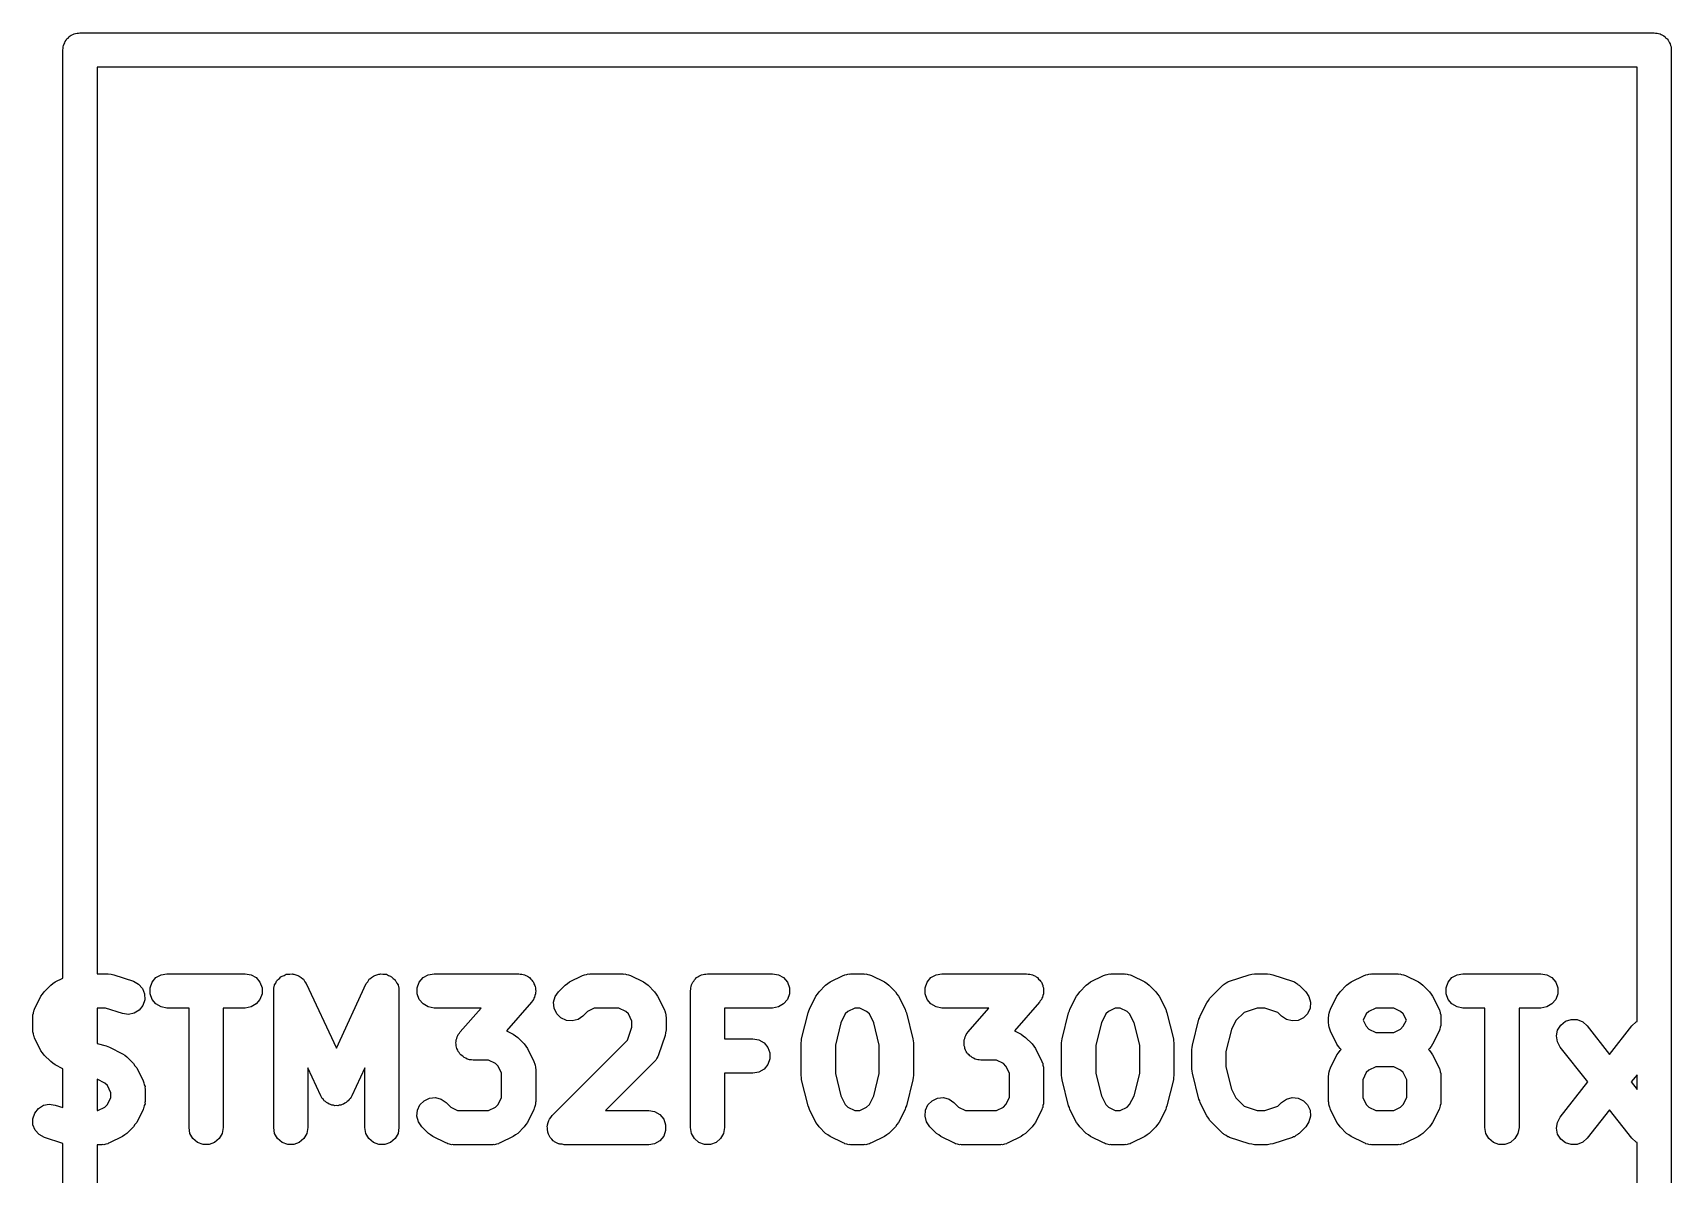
# Model space of a CAD drawing. Extents: x 103.2 to 159.1, y -150.7 to -109.
# Drawn here: x 110.14 to 117.33, y -145.68 to -140.68 of the extents above; entities that cross this region are included whole.
import ezdxf

# ---------------------------------------------------------------- set-up
doc = ezdxf.new("R2010")
doc.units = 0
doc.header["$MEASUREMENT"] = 0
doc.layers.add('BLACK', color=7, linetype='CONTINUOUS')

msp = doc.modelspace()

# ---------------------------------------------------------------- linework, layer by layer
at = {"layer": 'Black'}
for p, q in [((110.298, -140.698), (110.302, -140.693)), ((110.302, -140.693), (110.307, -140.689)), ((110.307, -140.689), (110.312, -140.685)), ((110.312, -140.685), (110.319, -140.683)), ((110.319, -140.683), (110.324, -140.68)), ((110.324, -140.68), (110.331, -140.678)), ((110.331, -140.678), (110.337, -140.676)), ((110.337, -140.676), (110.344, -140.676)), ((110.344, -140.676), (110.35, -140.675)), ((110.35, -140.675), (117.25, -140.675)), ((117.25, -140.675), (117.256, -140.676)), ((117.256, -140.676), (117.263, -140.676)), ((117.263, -140.676), (117.269, -140.678)), ((117.269, -140.678), (117.276, -140.68)), ((117.276, -140.68), (117.281, -140.683)), ((117.281, -140.683), (117.287, -140.685)), ((117.287, -140.685), (117.293, -140.689)), ((117.293, -140.689), (117.298, -140.693)), ((117.298, -140.693), (117.302, -140.698)), ((110.275, -140.75), (110.276, -140.744)), ((110.275, -144.816), (110.275, -140.75)), ((110.276, -140.737), (110.278, -140.731)), ((110.276, -140.744), (110.276, -140.737)), ((110.278, -140.731), (110.28, -140.724)), ((110.28, -140.724), (110.283, -140.719)), ((110.283, -140.719), (110.285, -140.713)), ((110.285, -140.713), (110.289, -140.707)), ((110.289, -140.707), (110.293, -140.702)), ((110.293, -140.702), (110.298, -140.698)), ((117.302, -140.698), (117.307, -140.702)), ((117.307, -140.702), (117.311, -140.707)), ((117.311, -140.707), (117.315, -140.713)), ((117.315, -140.713), (117.317, -140.719)), ((117.317, -140.719), (117.32, -140.724)), ((117.32, -140.724), (117.322, -140.731)), ((117.322, -140.731), (117.324, -140.737)), ((117.324, -140.737), (117.324, -140.744)), ((117.324, -140.744), (117.325, -140.75)), ((117.325, -140.75), (117.325, -147.65)), ((117.175, -140.825), (110.425, -140.825)), ((110.425, -140.825), (110.425, -144.797)), ((117.175, -145.006), (117.175, -140.825)), ((110.193, -144.876), (110.222, -144.847)), ((110.222, -144.847), (110.231, -144.84)), ((110.231, -144.84), (110.241, -144.833)), ((110.241, -144.833), (110.275, -144.816)), ((110.425, -144.797), (110.474, -144.797)), ((110.474, -144.797), (110.486, -144.799)), ((110.486, -144.799), (110.498, -144.801)), ((110.498, -144.801), (110.584, -144.829)), ((110.584, -144.829), (110.607, -144.842)), ((110.607, -144.842), (110.624, -144.861)), ((110.658, -144.859), (110.666, -144.834)), ((110.658, -144.885), (110.658, -144.859)), ((110.666, -144.834), (110.683, -144.814)), ((110.683, -144.814), (110.706, -144.801)), ((110.706, -144.801), (110.731, -144.797)), ((110.731, -144.797), (111.074, -144.797)), ((111.074, -144.797), (111.1, -144.801)), ((111.1, -144.801), (111.122, -144.814)), ((111.122, -144.814), (111.139, -144.834)), ((111.139, -144.834), (111.148, -144.859)), ((111.148, -144.859), (111.148, -144.885)), ((111.2, -144.862), (111.201, -144.852)), ((111.201, -144.852), (111.203, -144.849)), ((111.203, -144.846), (111.208, -144.838)), ((111.203, -144.849), (111.203, -144.846)), ((111.208, -144.838), (111.212, -144.829)), ((111.212, -144.829), (111.215, -144.826)), ((111.215, -144.826), (111.216, -144.824)), ((111.216, -144.824), (111.224, -144.817)), ((111.224, -144.817), (111.231, -144.81)), ((111.231, -144.81), (111.234, -144.809)), ((111.234, -144.809), (111.236, -144.807)), ((111.236, -144.807), (111.245, -144.804)), ((111.245, -144.804), (111.254, -144.799)), ((111.254, -144.799), (111.258, -144.799)), ((111.258, -144.799), (111.261, -144.798)), ((111.261, -144.798), (111.27, -144.798)), ((111.27, -144.798), (111.28, -144.797)), ((111.28, -144.797), (111.283, -144.798)), ((111.283, -144.798), (111.287, -144.798)), ((111.287, -144.798), (111.296, -144.801)), ((111.296, -144.801), (111.305, -144.804)), ((111.305, -144.804), (111.308, -144.806)), ((111.308, -144.806), (111.311, -144.807)), ((111.311, -144.807), (111.319, -144.813)), ((111.319, -144.813), (111.327, -144.819)), ((111.327, -144.819), (111.329, -144.821)), ((111.329, -144.821), (111.331, -144.824)), ((111.331, -144.824), (111.336, -144.832)), ((111.336, -144.832), (111.342, -144.84)), ((111.342, -144.84), (111.474, -145.123)), ((111.474, -145.123), (111.605, -144.84)), ((111.605, -144.84), (111.611, -144.832)), ((111.611, -144.832), (111.616, -144.824)), ((111.616, -144.824), (111.618, -144.821)), ((111.618, -144.821), (111.62, -144.819)), ((111.62, -144.819), (111.628, -144.813)), ((111.628, -144.813), (111.636, -144.807)), ((111.636, -144.807), (111.639, -144.806)), ((111.639, -144.806), (111.642, -144.804)), ((111.642, -144.804), (111.651, -144.801)), ((111.651, -144.801), (111.66, -144.798)), ((111.66, -144.798), (111.664, -144.798)), ((111.664, -144.798), (111.667, -144.797)), ((111.667, -144.797), (111.677, -144.798)), ((111.677, -144.798), (111.686, -144.798)), ((111.686, -144.798), (111.689, -144.799)), ((111.689, -144.799), (111.693, -144.799)), ((111.693, -144.799), (111.702, -144.804)), ((111.702, -144.804), (111.711, -144.807)), ((111.711, -144.807), (111.713, -144.809)), ((111.713, -144.809), (111.716, -144.81)), ((111.716, -144.81), (111.723, -144.817)), ((111.723, -144.817), (111.731, -144.824)), ((111.731, -144.824), (111.732, -144.826)), ((111.732, -144.826), (111.735, -144.829)), ((111.735, -144.829), (111.739, -144.838)), ((111.739, -144.838), (111.744, -144.846)), ((111.744, -144.846), (111.744, -144.849)), ((111.744, -144.849), (111.746, -144.852)), ((111.746, -144.852), (111.747, -144.862)), ((111.828, -144.859), (111.837, -144.834)), ((111.828, -144.885), (111.828, -144.859)), ((111.837, -144.834), (111.854, -144.814)), ((111.854, -144.814), (111.876, -144.801)), ((111.876, -144.801), (111.902, -144.797)), ((111.902, -144.797), (112.273, -144.797)), ((112.273, -144.797), (112.28, -144.798)), ((112.28, -144.798), (112.287, -144.798)), ((112.287, -144.798), (112.293, -144.8)), ((112.293, -144.8), (112.298, -144.801)), ((112.298, -144.801), (112.305, -144.805)), ((112.305, -144.805), (112.312, -144.808)), ((112.312, -144.808), (112.316, -144.811)), ((112.316, -144.811), (112.321, -144.814)), ((112.321, -144.814), (112.326, -144.82)), ((112.326, -144.82), (112.331, -144.825)), ((112.331, -144.825), (112.334, -144.83)), ((112.334, -144.83), (112.338, -144.834)), ((112.338, -144.834), (112.34, -144.841)), ((112.34, -144.841), (112.344, -144.848)), ((112.344, -144.848), (112.345, -144.853)), ((112.345, -144.853), (112.347, -144.859)), ((112.347, -144.859), (112.347, -144.866)), ((112.448, -144.876), (112.477, -144.847)), ((112.477, -144.847), (112.487, -144.84)), ((112.487, -144.84), (112.496, -144.833)), ((112.496, -144.833), (112.553, -144.805)), ((112.553, -144.805), (112.557, -144.803)), ((112.557, -144.803), (112.561, -144.801)), ((112.561, -144.801), (112.57, -144.8)), ((112.57, -144.8), (112.578, -144.797)), ((112.578, -144.797), (112.583, -144.798)), ((112.583, -144.798), (112.587, -144.797)), ((112.587, -144.797), (112.729, -144.797)), ((112.729, -144.797), (112.734, -144.798)), ((112.734, -144.798), (112.738, -144.797)), ((112.738, -144.797), (112.746, -144.8)), ((112.746, -144.8), (112.755, -144.801)), ((112.755, -144.801), (112.759, -144.803)), ((112.759, -144.803), (112.763, -144.805)), ((112.763, -144.805), (112.82, -144.833)), ((112.82, -144.833), (112.83, -144.84)), ((112.83, -144.84), (112.84, -144.847)), ((112.84, -144.847), (112.868, -144.876)), ((113.027, -144.859), (113.029, -144.853)), ((113.027, -144.865), (113.027, -144.859)), ((113.029, -144.853), (113.03, -144.846)), ((113.03, -144.846), (113.033, -144.84)), ((113.033, -144.84), (113.036, -144.834)), ((113.036, -144.834), (113.04, -144.829)), ((113.04, -144.829), (113.043, -144.824)), ((113.043, -144.824), (113.048, -144.819)), ((113.048, -144.819), (113.052, -144.814)), ((113.052, -144.814), (113.058, -144.811)), ((113.058, -144.811), (113.063, -144.807)), ((113.063, -144.807), (113.069, -144.805)), ((113.069, -144.805), (113.075, -144.801)), ((113.075, -144.801), (113.081, -144.8)), ((113.081, -144.8), (113.088, -144.798)), ((113.088, -144.798), (113.094, -144.798)), ((113.094, -144.798), (113.101, -144.797)), ((113.101, -144.797), (113.386, -144.797)), ((113.386, -144.797), (113.412, -144.801)), ((113.412, -144.801), (113.434, -144.814)), ((113.434, -144.814), (113.451, -144.834)), ((113.451, -144.834), (113.46, -144.859)), ((113.46, -144.859), (113.46, -144.885)), ((113.59, -144.876), (113.618, -144.847)), ((113.618, -144.847), (113.628, -144.84)), ((113.628, -144.84), (113.638, -144.833)), ((113.638, -144.833), (113.695, -144.805)), ((113.695, -144.805), (113.699, -144.803)), ((113.699, -144.803), (113.703, -144.801)), ((113.703, -144.801), (113.712, -144.8)), ((113.712, -144.8), (113.72, -144.797)), ((113.72, -144.797), (113.724, -144.798)), ((113.724, -144.798), (113.729, -144.797)), ((113.729, -144.797), (113.786, -144.797)), ((113.786, -144.797), (113.79, -144.798)), ((113.79, -144.798), (113.794, -144.797)), ((113.794, -144.797), (113.803, -144.8)), ((113.803, -144.8), (113.811, -144.801)), ((113.811, -144.801), (113.815, -144.803)), ((113.815, -144.803), (113.819, -144.805)), ((113.819, -144.805), (113.876, -144.833)), ((113.876, -144.833), (113.886, -144.84)), ((113.886, -144.84), (113.896, -144.847)), ((113.896, -144.847), (113.924, -144.876)), ((114.054, -144.859), (114.063, -144.834)), ((114.054, -144.885), (114.054, -144.859)), ((114.063, -144.834), (114.08, -144.814)), ((114.08, -144.814), (114.103, -144.801)), ((114.103, -144.801), (114.128, -144.797)), ((114.128, -144.797), (114.499, -144.797)), ((114.499, -144.797), (114.506, -144.798)), ((114.506, -144.798), (114.514, -144.798)), ((114.514, -144.798), (114.519, -144.8)), ((114.519, -144.8), (114.525, -144.801)), ((114.525, -144.801), (114.531, -144.805)), ((114.531, -144.805), (114.538, -144.808)), ((114.538, -144.808), (114.542, -144.811)), ((114.542, -144.811), (114.547, -144.814)), ((114.547, -144.814), (114.552, -144.82)), ((114.552, -144.82), (114.558, -144.825)), ((114.558, -144.825), (114.56, -144.83)), ((114.56, -144.83), (114.564, -144.834)), ((114.564, -144.834), (114.567, -144.841)), ((114.567, -144.841), (114.57, -144.848)), ((114.57, -144.848), (114.571, -144.853)), ((114.571, -144.853), (114.573, -144.859)), ((114.573, -144.859), (114.573, -144.866)), ((114.732, -144.876), (114.76, -144.847)), ((114.76, -144.847), (114.77, -144.84)), ((114.77, -144.84), (114.78, -144.833)), ((114.78, -144.833), (114.837, -144.805)), ((114.837, -144.805), (114.841, -144.803)), ((114.841, -144.803), (114.845, -144.801)), ((114.845, -144.801), (114.853, -144.8)), ((114.853, -144.8), (114.862, -144.797)), ((114.862, -144.797), (114.866, -144.798)), ((114.866, -144.798), (114.87, -144.797)), ((114.87, -144.797), (114.927, -144.797)), ((114.927, -144.797), (114.932, -144.798)), ((114.932, -144.798), (114.936, -144.797)), ((114.936, -144.797), (114.944, -144.8)), ((114.944, -144.8), (114.953, -144.801)), ((114.953, -144.801), (114.957, -144.803)), ((114.957, -144.803), (114.961, -144.805)), ((114.961, -144.805), (115.018, -144.833)), ((115.018, -144.833), (115.028, -144.84)), ((115.028, -144.84), (115.037, -144.847)), ((115.037, -144.847), (115.066, -144.876)), ((115.303, -144.904), (115.36, -144.847)), ((115.36, -144.847), (115.363, -144.845)), ((115.363, -144.845), (115.366, -144.842)), ((115.366, -144.842), (115.374, -144.837)), ((115.374, -144.837), (115.381, -144.832)), ((115.381, -144.832), (115.385, -144.831)), ((115.385, -144.831), (115.389, -144.829)), ((115.389, -144.829), (115.475, -144.801)), ((115.475, -144.801), (115.487, -144.799)), ((115.487, -144.799), (115.498, -144.797)), ((115.498, -144.797), (115.555, -144.797)), ((115.555, -144.797), (115.567, -144.799)), ((115.567, -144.799), (115.579, -144.801)), ((115.579, -144.801), (115.665, -144.829)), ((115.665, -144.829), (115.669, -144.831)), ((115.669, -144.831), (115.673, -144.832)), ((115.673, -144.832), (115.68, -144.837)), ((115.68, -144.837), (115.688, -144.842)), ((115.688, -144.842), (115.69, -144.845)), ((115.69, -144.845), (115.694, -144.847)), ((115.694, -144.847), (115.723, -144.876)), ((115.874, -144.876), (115.902, -144.847)), ((115.902, -144.847), (115.912, -144.84)), ((115.912, -144.84), (115.922, -144.833)), ((115.922, -144.833), (115.979, -144.805)), ((115.979, -144.805), (115.983, -144.803)), ((115.983, -144.803), (115.986, -144.801)), ((115.986, -144.801), (115.995, -144.8)), ((115.995, -144.8), (116.004, -144.797)), ((116.004, -144.797), (116.008, -144.798)), ((116.008, -144.798), (116.012, -144.797)), ((116.012, -144.797), (116.126, -144.797)), ((116.126, -144.797), (116.131, -144.798)), ((116.131, -144.798), (116.135, -144.797)), ((116.135, -144.797), (116.143, -144.8)), ((116.143, -144.8), (116.152, -144.801)), ((116.152, -144.801), (116.156, -144.803)), ((116.156, -144.803), (116.16, -144.805)), ((116.16, -144.805), (116.217, -144.833)), ((116.217, -144.833), (116.227, -144.84)), ((116.227, -144.84), (116.236, -144.847)), ((116.236, -144.847), (116.265, -144.876)), ((116.338, -144.859), (116.347, -144.834)), ((116.338, -144.885), (116.338, -144.859)), ((116.347, -144.834), (116.364, -144.814)), ((116.364, -144.814), (116.386, -144.801)), ((116.386, -144.801), (116.412, -144.797)), ((116.412, -144.797), (116.754, -144.797)), ((116.754, -144.797), (116.78, -144.801)), ((116.78, -144.801), (116.802, -144.814)), ((116.802, -144.814), (116.819, -144.834)), ((116.819, -144.834), (116.828, -144.859)), ((116.828, -144.859), (116.828, -144.885)), ((110.151, -144.952), (110.179, -144.895)), ((110.179, -144.895), (110.186, -144.886)), ((110.186, -144.886), (110.193, -144.876)), ((110.624, -144.861), (110.633, -144.885)), ((110.634, -144.911), (110.626, -144.936)), ((110.633, -144.885), (110.634, -144.911)), ((110.666, -144.909), (110.658, -144.885)), ((110.683, -144.929), (110.666, -144.909)), ((110.706, -144.942), (110.683, -144.929)), ((111.122, -144.929), (111.1, -144.942)), ((111.139, -144.909), (111.122, -144.929)), ((111.148, -144.885), (111.139, -144.909)), ((111.199, -144.872), (111.2, -144.862)), ((111.199, -145.471), (111.199, -144.872)), ((111.747, -144.862), (111.748, -144.872)), ((111.748, -144.872), (111.748, -145.471)), ((111.837, -144.909), (111.828, -144.885)), ((111.854, -144.929), (111.837, -144.909)), ((111.876, -144.942), (111.854, -144.929)), ((112.329, -144.921), (112.219, -145.047)), ((112.333, -144.915), (112.329, -144.921)), ((112.338, -144.909), (112.333, -144.915)), ((112.34, -144.904), (112.338, -144.909)), ((112.343, -144.899), (112.34, -144.904)), ((112.344, -144.892), (112.343, -144.899)), ((112.347, -144.885), (112.344, -144.892)), ((112.347, -144.866), (112.348, -144.873)), ((112.348, -144.873), (112.347, -144.879)), ((112.347, -144.879), (112.347, -144.885)), ((112.426, -144.922), (112.433, -144.897)), ((112.429, -144.948), (112.426, -144.922)), ((112.433, -144.897), (112.448, -144.876)), ((112.868, -144.876), (112.875, -144.886)), ((112.875, -144.886), (112.882, -144.895)), ((112.882, -144.895), (112.911, -144.952)), ((113.026, -144.872), (113.027, -144.865)), ((113.026, -145.471), (113.026, -144.872)), ((113.434, -144.929), (113.412, -144.942)), ((113.451, -144.909), (113.434, -144.929)), ((113.46, -144.885), (113.451, -144.909)), ((113.547, -144.952), (113.576, -144.895)), ((113.576, -144.895), (113.583, -144.886)), ((113.583, -144.886), (113.59, -144.876)), ((113.924, -144.876), (113.931, -144.886)), ((113.931, -144.886), (113.938, -144.895)), ((113.938, -144.895), (113.967, -144.952)), ((114.063, -144.909), (114.054, -144.885)), ((114.08, -144.929), (114.063, -144.909)), ((114.103, -144.942), (114.08, -144.929)), ((114.556, -144.921), (114.446, -145.047)), ((114.559, -144.915), (114.556, -144.921)), ((114.564, -144.909), (114.559, -144.915)), ((114.566, -144.904), (114.564, -144.909)), ((114.569, -144.899), (114.566, -144.904)), ((114.571, -144.892), (114.569, -144.899)), ((114.573, -144.885), (114.571, -144.892)), ((114.573, -144.866), (114.574, -144.873)), ((114.574, -144.873), (114.573, -144.879)), ((114.573, -144.879), (114.573, -144.885)), ((114.689, -144.952), (114.718, -144.895)), ((114.718, -144.895), (114.725, -144.886)), ((114.725, -144.886), (114.732, -144.876)), ((115.066, -144.876), (115.073, -144.886)), ((115.073, -144.886), (115.08, -144.895)), ((115.08, -144.895), (115.109, -144.952)), ((115.26, -144.981), (115.289, -144.924)), ((115.289, -144.924), (115.296, -144.914)), ((115.296, -144.914), (115.303, -144.904)), ((115.723, -144.876), (115.737, -144.897)), ((115.737, -144.897), (115.744, -144.922)), ((115.744, -144.922), (115.742, -144.948)), ((115.831, -144.952), (115.859, -144.895)), ((115.859, -144.895), (115.867, -144.886)), ((115.867, -144.886), (115.874, -144.876)), ((116.265, -144.876), (116.272, -144.886)), ((116.272, -144.886), (116.279, -144.895)), ((116.279, -144.895), (116.308, -144.952)), ((116.347, -144.909), (116.338, -144.885)), ((116.364, -144.929), (116.347, -144.909)), ((116.386, -144.942), (116.364, -144.929)), ((116.802, -144.929), (116.78, -144.942)), ((116.819, -144.909), (116.802, -144.929)), ((116.828, -144.885), (116.819, -144.909)), ((110.143, -144.977), (110.146, -144.969)), ((110.143, -144.982), (110.143, -144.977)), ((110.143, -144.986), (110.143, -144.982)), ((110.143, -145.043), (110.143, -144.986)), ((110.146, -144.969), (110.147, -144.96)), ((110.147, -144.96), (110.149, -144.957)), ((110.149, -144.957), (110.151, -144.952)), ((110.462, -144.947), (110.425, -144.947)), ((110.425, -144.947), (110.425, -145.103)), ((110.536, -144.971), (110.462, -144.947)), ((110.562, -144.975), (110.536, -144.971)), ((110.588, -144.97), (110.562, -144.975)), ((110.61, -144.956), (110.588, -144.97)), ((110.626, -144.936), (110.61, -144.956)), ((110.731, -144.947), (110.706, -144.942)), ((110.828, -144.947), (110.731, -144.947)), ((110.828, -145.471), (110.828, -144.947)), ((111.074, -144.947), (110.978, -144.947)), ((110.978, -144.947), (110.978, -145.471)), ((111.1, -144.942), (111.074, -144.947)), ((111.902, -144.947), (111.876, -144.942)), ((112.108, -144.947), (111.902, -144.947)), ((112.017, -145.051), (112.108, -144.947)), ((112.44, -144.972), (112.429, -144.948)), ((112.458, -144.99), (112.44, -144.972)), ((112.482, -145.001), (112.458, -144.99)), ((112.508, -145.003), (112.482, -145.001)), ((112.533, -144.997), (112.508, -145.003)), ((112.554, -144.982), (112.533, -144.997)), ((112.574, -144.962), (112.554, -144.982)), ((112.604, -144.947), (112.574, -144.962)), ((112.712, -144.947), (112.604, -144.947)), ((112.742, -144.962), (112.712, -144.947)), ((112.754, -144.973), (112.742, -144.962)), ((112.769, -145.004), (112.754, -144.973)), ((112.769, -145.031), (112.769, -145.004)), ((112.911, -144.952), (112.912, -144.957)), ((112.912, -144.957), (112.914, -144.96)), ((112.914, -144.96), (112.916, -144.969)), ((112.916, -144.969), (112.918, -144.977)), ((112.918, -144.977), (112.918, -144.982)), ((112.918, -144.982), (112.919, -144.986)), ((112.919, -144.986), (112.919, -145.043)), ((113.386, -144.947), (113.175, -144.947)), ((113.175, -144.947), (113.175, -145.082)), ((113.412, -144.942), (113.386, -144.947)), ((113.513, -145.082), (113.542, -144.968)), ((113.542, -144.968), (113.545, -144.96)), ((113.545, -144.96), (113.547, -144.952)), ((113.704, -144.973), (113.685, -145.012)), ((113.716, -144.962), (113.704, -144.973)), ((113.746, -144.947), (113.716, -144.962)), ((113.768, -144.947), (113.746, -144.947)), ((113.798, -144.962), (113.768, -144.947)), ((113.81, -144.973), (113.798, -144.962)), ((113.829, -145.012), (113.81, -144.973)), ((113.967, -144.952), (113.969, -144.96)), ((113.969, -144.96), (113.973, -144.968)), ((113.973, -144.968), (114.001, -145.082)), ((114.128, -144.947), (114.103, -144.942)), ((114.334, -144.947), (114.128, -144.947)), ((114.243, -145.051), (114.334, -144.947)), ((114.655, -145.082), (114.683, -144.968)), ((114.683, -144.968), (114.687, -144.96)), ((114.687, -144.96), (114.689, -144.952)), ((114.846, -144.973), (114.827, -145.012)), ((114.858, -144.962), (114.846, -144.973)), ((114.888, -144.947), (114.858, -144.962)), ((114.91, -144.947), (114.888, -144.947)), ((114.94, -144.962), (114.91, -144.947)), ((114.951, -144.973), (114.94, -144.962)), ((114.971, -145.012), (114.951, -144.973)), ((115.109, -144.952), (115.111, -144.96)), ((115.111, -144.96), (115.114, -144.968)), ((115.114, -144.968), (115.143, -145.082)), ((115.226, -145.11), (115.254, -144.996)), ((115.254, -144.996), (115.258, -144.989)), ((115.258, -144.989), (115.26, -144.981)), ((115.417, -145.002), (115.398, -145.041)), ((115.453, -144.966), (115.417, -145.002)), ((115.51, -144.947), (115.453, -144.966)), ((115.543, -144.947), (115.51, -144.947)), ((115.601, -144.966), (115.543, -144.947)), ((115.617, -144.982), (115.601, -144.966)), ((115.638, -144.997), (115.617, -144.982)), ((115.663, -145.003), (115.638, -144.997)), ((115.689, -145.001), (115.663, -145.003)), ((115.713, -144.99), (115.689, -145.001)), ((115.731, -144.972), (115.713, -144.99)), ((115.742, -144.948), (115.731, -144.972)), ((115.823, -144.986), (115.824, -144.982)), ((115.823, -145.014), (115.823, -144.986)), ((115.824, -144.977), (115.826, -144.969)), ((115.824, -144.982), (115.824, -144.977)), ((115.826, -144.969), (115.828, -144.96)), ((115.828, -144.96), (115.83, -144.957)), ((115.83, -144.957), (115.831, -144.952)), ((115.988, -144.973), (115.975, -145)), ((115.975, -145), (115.988, -145.027)), ((115.999, -144.962), (115.988, -144.973)), ((116.03, -144.947), (115.999, -144.962)), ((116.109, -144.947), (116.03, -144.947)), ((116.139, -144.962), (116.109, -144.947)), ((116.15, -144.973), (116.139, -144.962)), ((116.164, -145), (116.15, -144.973)), ((116.15, -145.027), (116.164, -145)), ((116.308, -144.952), (116.309, -144.957)), ((116.309, -144.957), (116.311, -144.96)), ((116.311, -144.96), (116.312, -144.969)), ((116.312, -144.969), (116.315, -144.977)), ((116.315, -144.977), (116.315, -144.982)), ((116.315, -144.982), (116.315, -144.986)), ((116.315, -144.986), (116.315, -145.014)), ((116.412, -144.947), (116.386, -144.942)), ((116.508, -144.947), (116.412, -144.947)), ((116.508, -145.471), (116.508, -144.947)), ((116.754, -144.947), (116.658, -144.947)), ((116.658, -144.947), (116.658, -145.471)), ((116.78, -144.942), (116.754, -144.947)), ((116.862, -145.005), (116.886, -144.997)), ((116.886, -144.997), (116.912, -144.998)), ((116.912, -144.998), (116.937, -145.008)), ((110.143, -145.047), (110.143, -145.043)), ((110.143, -145.052), (110.143, -145.047)), ((110.146, -145.06), (110.143, -145.052)), ((110.147, -145.069), (110.146, -145.06)), ((110.149, -145.072), (110.147, -145.069)), ((110.151, -145.077), (110.149, -145.072)), ((112.002, -145.08), (112.003, -145.073)), ((112.003, -145.073), (112.006, -145.068)), ((112.006, -145.068), (112.008, -145.063)), ((112.008, -145.063), (112.013, -145.057)), ((112.013, -145.057), (112.017, -145.051)), ((112.219, -145.047), (112.249, -145.062)), ((112.249, -145.062), (112.259, -145.069)), ((112.259, -145.069), (112.269, -145.076)), ((112.269, -145.076), (112.297, -145.104)), ((112.75, -145.088), (112.769, -145.031)), ((112.915, -145.067), (112.886, -145.152)), ((112.917, -145.055), (112.915, -145.067)), ((112.919, -145.043), (112.917, -145.055)), ((113.685, -145.012), (113.661, -145.109)), ((113.853, -145.109), (113.829, -145.012)), ((114.228, -145.08), (114.23, -145.073)), ((114.23, -145.073), (114.233, -145.068)), ((114.233, -145.068), (114.235, -145.063)), ((114.235, -145.063), (114.239, -145.057)), ((114.239, -145.057), (114.243, -145.051)), ((114.446, -145.047), (114.476, -145.062)), ((114.476, -145.062), (114.485, -145.069)), ((114.485, -145.069), (114.495, -145.076)), ((114.495, -145.076), (114.524, -145.104)), ((114.827, -145.012), (114.803, -145.109)), ((114.995, -145.109), (114.971, -145.012)), ((115.398, -145.041), (115.373, -145.138)), ((115.824, -145.019), (115.823, -145.014)), ((115.824, -145.023), (115.824, -145.019)), ((115.826, -145.031), (115.824, -145.023)), ((115.828, -145.04), (115.826, -145.031)), ((115.83, -145.044), (115.828, -145.04)), ((115.831, -145.048), (115.83, -145.044)), ((115.859, -145.105), (115.831, -145.048)), ((115.988, -145.027), (115.999, -145.039)), ((115.999, -145.039), (116.03, -145.054)), ((116.03, -145.054), (116.109, -145.054)), ((116.109, -145.054), (116.139, -145.039)), ((116.139, -145.039), (116.15, -145.027)), ((116.308, -145.048), (116.279, -145.105)), ((116.309, -145.044), (116.308, -145.048)), ((116.311, -145.04), (116.309, -145.044)), ((116.312, -145.031), (116.311, -145.04)), ((116.315, -145.023), (116.312, -145.031)), ((116.315, -145.014), (116.315, -145.019)), ((116.315, -145.019), (116.315, -145.023)), ((116.822, -145.069), (116.827, -145.044)), ((116.826, -145.095), (116.822, -145.069)), ((116.827, -145.044), (116.841, -145.022)), ((116.841, -145.022), (116.862, -145.005)), ((116.937, -145.008), (116.956, -145.025)), ((116.956, -145.025), (117.054, -145.15)), ((117.054, -145.15), (117.152, -145.025)), ((117.152, -145.025), (117.171, -145.008)), ((117.171, -145.008), (117.175, -145.006)), ((110.179, -145.134), (110.151, -145.077)), ((110.186, -145.143), (110.179, -145.134)), ((110.193, -145.153), (110.186, -145.143)), ((110.425, -145.103), (110.464, -145.113)), ((110.464, -145.113), (110.472, -145.116)), ((110.472, -145.116), (110.479, -145.119)), ((110.479, -145.119), (110.536, -145.147)), ((110.536, -145.147), (110.546, -145.154)), ((111.998, -145.099), (111.999, -145.093)), ((111.999, -145.106), (111.998, -145.099)), ((111.999, -145.087), (112.002, -145.08)), ((111.999, -145.093), (111.999, -145.087)), ((111.999, -145.113), (111.999, -145.106)), ((112.001, -145.119), (111.999, -145.113)), ((112.002, -145.124), (112.001, -145.119)), ((112.006, -145.131), (112.002, -145.124)), ((112.008, -145.138), (112.006, -145.131)), ((112.012, -145.142), (112.008, -145.138)), ((112.015, -145.147), (112.012, -145.142)), ((112.02, -145.152), (112.015, -145.147)), ((112.297, -145.104), (112.304, -145.114)), ((112.304, -145.114), (112.311, -145.124)), ((112.311, -145.124), (112.34, -145.181)), ((112.42, -145.418), (112.75, -145.088)), ((113.175, -145.082), (113.3, -145.082)), ((113.3, -145.082), (113.326, -145.087)), ((113.326, -145.087), (113.349, -145.1)), ((113.349, -145.1), (113.365, -145.12)), ((113.365, -145.12), (113.374, -145.144)), ((113.374, -145.144), (113.374, -145.17)), ((113.511, -145.1), (113.512, -145.091)), ((113.511, -145.243), (113.511, -145.1)), ((113.512, -145.091), (113.513, -145.082)), ((113.661, -145.109), (113.661, -145.234)), ((113.853, -145.234), (113.853, -145.109)), ((114.001, -145.082), (114.002, -145.091)), ((114.002, -145.091), (114.003, -145.1)), ((114.003, -145.1), (114.003, -145.243)), ((114.225, -145.099), (114.226, -145.093)), ((114.226, -145.106), (114.225, -145.099)), ((114.226, -145.087), (114.228, -145.08)), ((114.226, -145.093), (114.226, -145.087)), ((114.226, -145.113), (114.226, -145.106)), ((114.228, -145.119), (114.226, -145.113)), ((114.229, -145.124), (114.228, -145.119)), ((114.232, -145.131), (114.229, -145.124)), ((114.235, -145.138), (114.232, -145.131)), ((114.238, -145.142), (114.235, -145.138)), ((114.241, -145.147), (114.238, -145.142)), ((114.247, -145.152), (114.241, -145.147)), ((114.524, -145.104), (114.531, -145.114)), ((114.531, -145.114), (114.538, -145.124)), ((114.538, -145.124), (114.566, -145.181)), ((114.653, -145.1), (114.654, -145.091)), ((114.653, -145.243), (114.653, -145.1)), ((114.654, -145.091), (114.655, -145.082)), ((114.803, -145.109), (114.803, -145.234)), ((114.995, -145.234), (114.995, -145.109)), ((115.143, -145.082), (115.143, -145.091)), ((115.143, -145.091), (115.145, -145.1)), ((115.145, -145.1), (115.145, -145.243)), ((115.224, -145.129), (115.225, -145.12)), ((115.224, -145.214), (115.224, -145.129)), ((115.225, -145.12), (115.226, -145.11)), ((115.373, -145.138), (115.373, -145.205)), ((115.867, -145.115), (115.859, -145.105)), ((115.859, -145.152), (115.867, -145.143)), ((115.874, -145.125), (115.867, -145.115)), ((115.867, -145.143), (115.874, -145.133)), ((115.878, -145.129), (115.874, -145.125)), ((115.874, -145.133), (115.878, -145.129)), ((116.265, -145.125), (116.261, -145.129)), ((116.261, -145.129), (116.265, -145.133)), ((116.272, -145.115), (116.265, -145.125)), ((116.265, -145.133), (116.272, -145.143)), ((116.279, -145.105), (116.272, -145.115)), ((116.272, -145.143), (116.279, -145.152)), ((116.838, -145.118), (116.826, -145.095)), ((116.959, -145.271), (116.838, -145.118)), ((110.222, -145.182), (110.193, -145.153)), ((110.231, -145.189), (110.222, -145.182)), ((110.241, -145.196), (110.231, -145.189)), ((110.275, -145.213), (110.241, -145.196)), ((110.275, -145.383), (110.275, -145.213)), ((110.546, -145.154), (110.556, -145.161)), ((110.556, -145.161), (110.585, -145.19)), ((110.585, -145.19), (110.591, -145.2)), ((110.591, -145.2), (110.599, -145.209)), ((110.599, -145.209), (110.627, -145.266)), ((111.406, -145.332), (111.349, -145.209)), ((111.349, -145.209), (111.349, -145.471)), ((111.598, -145.209), (111.541, -145.332)), ((111.598, -145.471), (111.598, -145.209)), ((112.025, -145.157), (112.02, -145.152)), ((112.03, -145.16), (112.025, -145.157)), ((112.034, -145.164), (112.03, -145.16)), ((112.041, -145.167), (112.034, -145.164)), ((112.047, -145.171), (112.041, -145.167)), ((112.053, -145.172), (112.047, -145.171)), ((112.058, -145.174), (112.053, -145.172)), ((112.066, -145.174), (112.058, -145.174)), ((112.073, -145.175), (112.066, -145.174)), ((112.141, -145.175), (112.073, -145.175)), ((112.171, -145.19), (112.141, -145.175)), ((112.183, -145.202), (112.171, -145.19)), ((112.198, -145.232), (112.183, -145.202)), ((112.34, -145.181), (112.341, -145.185)), ((112.341, -145.185), (112.343, -145.189)), ((112.343, -145.189), (112.345, -145.197)), ((112.345, -145.197), (112.347, -145.206)), ((112.347, -145.206), (112.347, -145.21)), ((112.347, -145.21), (112.348, -145.214)), ((112.348, -145.214), (112.348, -145.357)), ((112.868, -145.182), (112.653, -145.396)), ((112.871, -145.178), (112.868, -145.182)), ((112.874, -145.175), (112.871, -145.178)), ((112.878, -145.167), (112.874, -145.175)), ((112.883, -145.16), (112.878, -145.167)), ((112.884, -145.156), (112.883, -145.16)), ((112.886, -145.152), (112.884, -145.156)), ((113.349, -145.215), (113.326, -145.228)), ((113.365, -145.195), (113.349, -145.215)), ((113.374, -145.17), (113.365, -145.195)), ((114.251, -145.157), (114.247, -145.152)), ((114.256, -145.16), (114.251, -145.157)), ((114.261, -145.164), (114.256, -145.16)), ((114.267, -145.167), (114.261, -145.164)), ((114.274, -145.171), (114.267, -145.167)), ((114.28, -145.172), (114.274, -145.171)), ((114.285, -145.174), (114.28, -145.172)), ((114.292, -145.174), (114.285, -145.174)), ((114.299, -145.175), (114.292, -145.174)), ((114.367, -145.175), (114.299, -145.175)), ((114.398, -145.19), (114.367, -145.175)), ((114.409, -145.202), (114.398, -145.19)), ((114.424, -145.232), (114.409, -145.202)), ((114.566, -145.181), (114.568, -145.185)), ((114.568, -145.185), (114.57, -145.189)), ((114.57, -145.189), (114.571, -145.197)), ((114.571, -145.197), (114.574, -145.206)), ((114.574, -145.206), (114.573, -145.21)), ((114.573, -145.21), (114.574, -145.214)), ((114.574, -145.214), (114.574, -145.357)), ((115.225, -145.223), (115.224, -145.214)), ((115.373, -145.205), (115.398, -145.302)), ((115.826, -145.226), (115.828, -145.217)), ((115.828, -145.217), (115.83, -145.213)), ((115.83, -145.213), (115.831, -145.209)), ((115.831, -145.209), (115.859, -145.152)), ((115.999, -145.219), (115.988, -145.23)), ((116.03, -145.204), (115.999, -145.219)), ((116.109, -145.204), (116.03, -145.204)), ((116.139, -145.219), (116.109, -145.204)), ((116.15, -145.23), (116.139, -145.219)), ((116.279, -145.152), (116.308, -145.209)), ((116.308, -145.209), (116.309, -145.213)), ((116.309, -145.213), (116.311, -145.217)), ((116.311, -145.217), (116.312, -145.226)), ((110.459, -145.276), (110.425, -145.259)), ((110.425, -145.259), (110.425, -145.396)), ((110.47, -145.287), (110.459, -145.276)), ((110.485, -145.318), (110.47, -145.287)), ((110.627, -145.266), (110.628, -145.271)), ((110.628, -145.271), (110.63, -145.274)), ((110.63, -145.274), (110.632, -145.283)), ((110.632, -145.283), (110.635, -145.291)), ((110.635, -145.291), (110.634, -145.296)), ((112.198, -145.339), (112.198, -145.232)), ((113.3, -145.232), (113.175, -145.232)), ((113.175, -145.232), (113.175, -145.471)), ((113.326, -145.228), (113.3, -145.232)), ((113.512, -145.252), (113.511, -145.243)), ((113.513, -145.261), (113.512, -145.252)), ((113.542, -145.375), (113.513, -145.261)), ((113.661, -145.234), (113.685, -145.331)), ((113.829, -145.331), (113.853, -145.234)), ((114.001, -145.261), (113.973, -145.375)), ((114.002, -145.252), (114.001, -145.261)), ((114.003, -145.243), (114.002, -145.252)), ((114.424, -145.339), (114.424, -145.232)), ((114.654, -145.252), (114.653, -145.243)), ((114.655, -145.261), (114.654, -145.252)), ((114.683, -145.375), (114.655, -145.261)), ((114.803, -145.234), (114.827, -145.331)), ((114.971, -145.331), (114.995, -145.234)), ((115.143, -145.261), (115.114, -145.375)), ((115.145, -145.243), (115.143, -145.252)), ((115.143, -145.252), (115.143, -145.261)), ((115.226, -145.232), (115.225, -145.223)), ((115.254, -145.347), (115.226, -145.232)), ((115.823, -145.243), (115.824, -145.239)), ((115.823, -145.357), (115.823, -145.243)), ((115.824, -145.234), (115.826, -145.226)), ((115.824, -145.239), (115.824, -145.234)), ((115.988, -145.23), (115.973, -145.261)), ((115.973, -145.261), (115.973, -145.339)), ((116.166, -145.261), (116.15, -145.23)), ((116.166, -145.339), (116.166, -145.261)), ((116.312, -145.226), (116.315, -145.234)), ((116.315, -145.234), (116.315, -145.239)), ((116.315, -145.239), (116.315, -145.243)), ((116.315, -145.243), (116.315, -145.357)), ((116.838, -145.425), (116.959, -145.271)), ((117.175, -145.239), (117.149, -145.271)), ((117.149, -145.271), (117.175, -145.304)), ((117.175, -145.304), (117.175, -145.239)), ((110.47, -145.37), (110.485, -145.339)), ((110.485, -145.339), (110.485, -145.318)), ((110.634, -145.296), (110.635, -145.3)), ((110.635, -145.357), (110.634, -145.361)), ((110.634, -145.361), (110.635, -145.366)), ((110.635, -145.3), (110.635, -145.357)), ((111.409, -145.337), (111.406, -145.332)), ((111.412, -145.343), (111.409, -145.337)), ((111.417, -145.348), (111.412, -145.343)), ((111.421, -145.353), (111.417, -145.348)), ((111.426, -145.357), (111.421, -145.353)), ((111.431, -145.361), (111.426, -145.357)), ((111.436, -145.364), (111.431, -145.361)), ((111.517, -145.361), (111.511, -145.364)), ((111.521, -145.357), (111.517, -145.361)), ((111.526, -145.353), (111.521, -145.357)), ((111.53, -145.348), (111.526, -145.353)), ((111.535, -145.343), (111.53, -145.348)), ((111.538, -145.337), (111.535, -145.343)), ((111.541, -145.332), (111.538, -145.337)), ((111.84, -145.371), (111.859, -145.353)), ((111.859, -145.353), (111.882, -145.342)), ((111.882, -145.342), (111.908, -145.339)), ((111.908, -145.339), (111.933, -145.346)), ((111.933, -145.346), (111.955, -145.361)), ((111.955, -145.361), (111.975, -145.381)), ((112.183, -145.37), (112.198, -145.339)), ((112.348, -145.357), (112.347, -145.361)), ((112.347, -145.361), (112.347, -145.366)), ((113.685, -145.331), (113.704, -145.37)), ((113.81, -145.37), (113.829, -145.331)), ((114.067, -145.371), (114.085, -145.353)), ((114.085, -145.353), (114.109, -145.342)), ((114.109, -145.342), (114.135, -145.339)), ((114.135, -145.339), (114.16, -145.346)), ((114.16, -145.346), (114.181, -145.361)), ((114.181, -145.361), (114.201, -145.381)), ((114.409, -145.37), (114.424, -145.339)), ((114.574, -145.357), (114.573, -145.361)), ((114.573, -145.361), (114.574, -145.366)), ((114.827, -145.331), (114.846, -145.37)), ((114.951, -145.37), (114.971, -145.331)), ((115.258, -145.354), (115.254, -145.347)), ((115.26, -145.362), (115.258, -145.354)), ((115.289, -145.419), (115.26, -145.362)), ((115.398, -145.302), (115.417, -145.341)), ((115.417, -145.341), (115.453, -145.377)), ((115.601, -145.377), (115.617, -145.361)), ((115.617, -145.361), (115.638, -145.346)), ((115.638, -145.346), (115.663, -145.339)), ((115.663, -145.339), (115.689, -145.342)), ((115.689, -145.342), (115.713, -145.353)), ((115.713, -145.353), (115.731, -145.371)), ((115.824, -145.361), (115.823, -145.357)), ((115.824, -145.366), (115.824, -145.361)), ((115.973, -145.339), (115.988, -145.37)), ((116.15, -145.37), (116.166, -145.339)), ((116.315, -145.357), (116.315, -145.361)), ((116.315, -145.361), (116.315, -145.366)), ((110.143, -145.432), (110.152, -145.407)), ((110.144, -145.458), (110.143, -145.432)), ((110.152, -145.407), (110.168, -145.387)), ((110.168, -145.387), (110.19, -145.373)), ((110.19, -145.373), (110.215, -145.368)), ((110.215, -145.368), (110.241, -145.372)), ((110.241, -145.372), (110.275, -145.383)), ((110.425, -145.396), (110.428, -145.396)), ((110.428, -145.396), (110.459, -145.381)), ((110.459, -145.381), (110.47, -145.37)), ((110.627, -145.391), (110.599, -145.448)), ((110.628, -145.386), (110.627, -145.391)), ((110.63, -145.383), (110.628, -145.386)), ((110.632, -145.374), (110.63, -145.383)), ((110.635, -145.366), (110.632, -145.374)), ((111.442, -145.368), (111.436, -145.364)), ((111.448, -145.37), (111.442, -145.368)), ((111.454, -145.372), (111.448, -145.37)), ((111.461, -145.373), (111.454, -145.372)), ((111.467, -145.375), (111.461, -145.373)), ((111.474, -145.374), (111.467, -145.375)), ((111.48, -145.375), (111.474, -145.374)), ((111.486, -145.373), (111.48, -145.375)), ((111.493, -145.372), (111.486, -145.373)), ((111.499, -145.37), (111.493, -145.372)), ((111.505, -145.368), (111.499, -145.37)), ((111.511, -145.364), (111.505, -145.368)), ((111.827, -145.421), (111.829, -145.395)), ((111.834, -145.446), (111.827, -145.421)), ((111.829, -145.395), (111.84, -145.371)), ((111.975, -145.381), (112.005, -145.396)), ((112.005, -145.396), (112.141, -145.396)), ((112.141, -145.396), (112.171, -145.381)), ((112.171, -145.381), (112.183, -145.37)), ((112.34, -145.391), (112.311, -145.448)), ((112.341, -145.386), (112.34, -145.391)), ((112.343, -145.383), (112.341, -145.386)), ((112.345, -145.374), (112.343, -145.383)), ((112.347, -145.366), (112.345, -145.374)), ((112.407, -145.437), (112.408, -145.434)), ((112.408, -145.434), (112.414, -145.426)), ((112.414, -145.426), (112.42, -145.418)), ((112.653, -145.396), (112.844, -145.396)), ((112.844, -145.396), (112.869, -145.401)), ((112.869, -145.401), (112.892, -145.414)), ((112.892, -145.414), (112.909, -145.434)), ((112.909, -145.434), (112.917, -145.458)), ((113.545, -145.383), (113.542, -145.375)), ((113.547, -145.391), (113.545, -145.383)), ((113.576, -145.448), (113.547, -145.391)), ((113.704, -145.37), (113.716, -145.381)), ((113.716, -145.381), (113.746, -145.396)), ((113.746, -145.396), (113.768, -145.396)), ((113.768, -145.396), (113.798, -145.381)), ((113.798, -145.381), (113.81, -145.37)), ((113.967, -145.391), (113.938, -145.448)), ((113.969, -145.383), (113.967, -145.391)), ((113.973, -145.375), (113.969, -145.383)), ((114.054, -145.421), (114.056, -145.395)), ((114.06, -145.446), (114.054, -145.421)), ((114.056, -145.395), (114.067, -145.371)), ((114.201, -145.381), (114.231, -145.396)), ((114.231, -145.396), (114.367, -145.396)), ((114.367, -145.396), (114.398, -145.381)), ((114.398, -145.381), (114.409, -145.37)), ((114.566, -145.391), (114.538, -145.448)), ((114.568, -145.386), (114.566, -145.391)), ((114.57, -145.383), (114.568, -145.386)), ((114.571, -145.374), (114.57, -145.383)), ((114.574, -145.366), (114.571, -145.374)), ((114.687, -145.383), (114.683, -145.375)), ((114.689, -145.391), (114.687, -145.383)), ((114.718, -145.448), (114.689, -145.391)), ((114.846, -145.37), (114.858, -145.381)), ((114.858, -145.381), (114.888, -145.396)), ((114.888, -145.396), (114.91, -145.396)), ((114.91, -145.396), (114.94, -145.381)), ((114.94, -145.381), (114.951, -145.37)), ((115.109, -145.391), (115.08, -145.448)), ((115.111, -145.383), (115.109, -145.391)), ((115.114, -145.375), (115.111, -145.383)), ((115.296, -145.429), (115.289, -145.419)), ((115.303, -145.439), (115.296, -145.429)), ((115.453, -145.377), (115.51, -145.396)), ((115.51, -145.396), (115.543, -145.396)), ((115.543, -145.396), (115.601, -145.377)), ((115.731, -145.371), (115.742, -145.395)), ((115.744, -145.421), (115.737, -145.446)), ((115.742, -145.395), (115.744, -145.421)), ((115.826, -145.374), (115.824, -145.366)), ((115.828, -145.383), (115.826, -145.374)), ((115.83, -145.386), (115.828, -145.383)), ((115.831, -145.391), (115.83, -145.386)), ((115.859, -145.448), (115.831, -145.391)), ((115.988, -145.37), (115.999, -145.381)), ((115.999, -145.381), (116.03, -145.396)), ((116.03, -145.396), (116.109, -145.396)), ((116.109, -145.396), (116.139, -145.381)), ((116.139, -145.381), (116.15, -145.37)), ((116.308, -145.391), (116.279, -145.448)), ((116.309, -145.386), (116.308, -145.391)), ((116.311, -145.383), (116.309, -145.386)), ((116.312, -145.374), (116.311, -145.383)), ((116.315, -145.366), (116.312, -145.374)), ((116.826, -145.448), (116.838, -145.425)), ((117.054, -145.393), (116.956, -145.517)), ((117.152, -145.517), (117.054, -145.393)), ((110.154, -145.482), (110.144, -145.458)), ((110.171, -145.501), (110.154, -145.482)), ((110.194, -145.514), (110.171, -145.501)), ((110.546, -145.503), (110.536, -145.51)), ((110.556, -145.496), (110.546, -145.503)), ((110.585, -145.467), (110.556, -145.496)), ((110.591, -145.457), (110.585, -145.467)), ((110.599, -145.448), (110.591, -145.457)), ((110.832, -145.497), (110.828, -145.471)), ((110.845, -145.519), (110.832, -145.497)), ((110.973, -145.497), (110.96, -145.519)), ((110.978, -145.471), (110.973, -145.497)), ((111.203, -145.497), (111.199, -145.471)), ((111.216, -145.519), (111.203, -145.497)), ((111.344, -145.497), (111.331, -145.519)), ((111.349, -145.471), (111.344, -145.497)), ((111.603, -145.497), (111.598, -145.471)), ((111.616, -145.519), (111.603, -145.497)), ((111.744, -145.497), (111.731, -145.519)), ((111.748, -145.471), (111.744, -145.497)), ((111.849, -145.467), (111.834, -145.446)), ((111.877, -145.496), (111.849, -145.467)), ((111.887, -145.503), (111.877, -145.496)), ((111.897, -145.51), (111.887, -145.503)), ((112.259, -145.503), (112.249, -145.51)), ((112.269, -145.496), (112.259, -145.503)), ((112.297, -145.467), (112.269, -145.496)), ((112.304, -145.457), (112.297, -145.467)), ((112.311, -145.448), (112.304, -145.457)), ((112.398, -145.465), (112.399, -145.461)), ((112.399, -145.474), (112.398, -145.465)), ((112.399, -145.458), (112.402, -145.449)), ((112.399, -145.461), (112.399, -145.458)), ((112.399, -145.484), (112.399, -145.474)), ((112.4, -145.487), (112.399, -145.484)), ((112.4, -145.491), (112.4, -145.487)), ((112.404, -145.499), (112.4, -145.491)), ((112.402, -145.449), (112.405, -145.44)), ((112.408, -145.509), (112.404, -145.499)), ((112.405, -145.44), (112.407, -145.437)), ((112.917, -145.484), (112.909, -145.509)), ((112.917, -145.458), (112.917, -145.484)), ((113.03, -145.497), (113.026, -145.471)), ((113.043, -145.519), (113.03, -145.497)), ((113.171, -145.497), (113.158, -145.519)), ((113.175, -145.471), (113.171, -145.497)), ((113.583, -145.457), (113.576, -145.448)), ((113.59, -145.467), (113.583, -145.457)), ((113.618, -145.496), (113.59, -145.467)), ((113.628, -145.503), (113.618, -145.496)), ((113.638, -145.51), (113.628, -145.503)), ((113.886, -145.503), (113.876, -145.51)), ((113.896, -145.496), (113.886, -145.503)), ((113.924, -145.467), (113.896, -145.496)), ((113.931, -145.457), (113.924, -145.467)), ((113.938, -145.448), (113.931, -145.457)), ((114.075, -145.467), (114.06, -145.446)), ((114.104, -145.496), (114.075, -145.467)), ((114.114, -145.503), (114.104, -145.496)), ((114.123, -145.51), (114.114, -145.503)), ((114.485, -145.503), (114.476, -145.51)), ((114.495, -145.496), (114.485, -145.503)), ((114.524, -145.467), (114.495, -145.496)), ((114.531, -145.457), (114.524, -145.467)), ((114.538, -145.448), (114.531, -145.457)), ((114.725, -145.457), (114.718, -145.448)), ((114.732, -145.467), (114.725, -145.457)), ((114.76, -145.496), (114.732, -145.467)), ((114.77, -145.503), (114.76, -145.496)), ((114.78, -145.51), (114.77, -145.503)), ((115.028, -145.503), (115.018, -145.51)), ((115.037, -145.496), (115.028, -145.503)), ((115.066, -145.467), (115.037, -145.496)), ((115.073, -145.457), (115.066, -145.467)), ((115.08, -145.448), (115.073, -145.457)), ((115.36, -145.496), (115.303, -145.439)), ((115.363, -145.498), (115.36, -145.496)), ((115.366, -145.501), (115.363, -145.498)), ((115.374, -145.506), (115.366, -145.501)), ((115.381, -145.511), (115.374, -145.506)), ((115.68, -145.506), (115.673, -145.511)), ((115.688, -145.501), (115.68, -145.506)), ((115.69, -145.498), (115.688, -145.501)), ((115.694, -145.496), (115.69, -145.498)), ((115.723, -145.467), (115.694, -145.496)), ((115.737, -145.446), (115.723, -145.467)), ((115.867, -145.457), (115.859, -145.448)), ((115.874, -145.467), (115.867, -145.457)), ((115.902, -145.496), (115.874, -145.467)), ((115.912, -145.503), (115.902, -145.496)), ((115.922, -145.51), (115.912, -145.503)), ((116.227, -145.503), (116.217, -145.51)), ((116.236, -145.496), (116.227, -145.503)), ((116.265, -145.467), (116.236, -145.496)), ((116.272, -145.457), (116.265, -145.467)), ((116.279, -145.448), (116.272, -145.457)), ((116.513, -145.497), (116.508, -145.471)), ((116.526, -145.519), (116.513, -145.497)), ((116.653, -145.497), (116.64, -145.519)), ((116.658, -145.471), (116.653, -145.497)), ((116.822, -145.474), (116.826, -145.448)), ((116.827, -145.499), (116.822, -145.474)), ((116.841, -145.521), (116.827, -145.499)), ((110.275, -145.541), (110.194, -145.514)), ((110.275, -147.65), (110.275, -145.541)), ((110.446, -145.546), (110.425, -145.546)), ((110.425, -145.546), (110.425, -147.575)), ((110.45, -145.545), (110.446, -145.546)), ((110.454, -145.546), (110.45, -145.545)), ((110.463, -145.543), (110.454, -145.546)), ((110.472, -145.542), (110.463, -145.543)), ((110.475, -145.539), (110.472, -145.542)), ((110.479, -145.538), (110.475, -145.539)), ((110.536, -145.51), (110.479, -145.538)), ((110.865, -145.536), (110.845, -145.519)), ((110.89, -145.545), (110.865, -145.536)), ((110.916, -145.545), (110.89, -145.545)), ((110.94, -145.536), (110.916, -145.545)), ((110.96, -145.519), (110.94, -145.536)), ((111.236, -145.536), (111.216, -145.519)), ((111.261, -145.545), (111.236, -145.536)), ((111.287, -145.545), (111.261, -145.545)), ((111.311, -145.536), (111.287, -145.545)), ((111.331, -145.519), (111.311, -145.536)), ((111.636, -145.536), (111.616, -145.519)), ((111.66, -145.545), (111.636, -145.536)), ((111.686, -145.545), (111.66, -145.545)), ((111.711, -145.536), (111.686, -145.545)), ((111.731, -145.519), (111.711, -145.536)), ((111.954, -145.538), (111.897, -145.51)), ((111.958, -145.539), (111.954, -145.538)), ((111.962, -145.542), (111.958, -145.539)), ((111.97, -145.543), (111.962, -145.542)), ((111.979, -145.546), (111.97, -145.543)), ((111.983, -145.545), (111.979, -145.546)), ((111.987, -145.546), (111.983, -145.545)), ((112.159, -145.546), (111.987, -145.546)), ((112.163, -145.545), (112.159, -145.546)), ((112.167, -145.546), (112.163, -145.545)), ((112.176, -145.543), (112.167, -145.546)), ((112.184, -145.542), (112.176, -145.543)), ((112.188, -145.539), (112.184, -145.542)), ((112.192, -145.538), (112.188, -145.539)), ((112.249, -145.51), (112.192, -145.538)), ((112.41, -145.511), (112.408, -145.509)), ((112.411, -145.514), (112.41, -145.511)), ((112.418, -145.521), (112.411, -145.514)), ((112.424, -145.529), (112.418, -145.521)), ((112.427, -145.53), (112.424, -145.529)), ((112.43, -145.533), (112.427, -145.53)), ((112.438, -145.537), (112.43, -145.533)), ((112.447, -145.542), (112.438, -145.537)), ((112.45, -145.542), (112.447, -145.542)), ((112.453, -145.544), (112.45, -145.542)), ((112.463, -145.544), (112.453, -145.544)), ((112.473, -145.546), (112.463, -145.544)), ((112.844, -145.546), (112.473, -145.546)), ((112.869, -145.542), (112.844, -145.546)), ((112.892, -145.529), (112.869, -145.542)), ((112.909, -145.509), (112.892, -145.529)), ((113.063, -145.536), (113.043, -145.519)), ((113.088, -145.545), (113.063, -145.536)), ((113.114, -145.545), (113.088, -145.545)), ((113.138, -145.536), (113.114, -145.545)), ((113.158, -145.519), (113.138, -145.536)), ((113.695, -145.538), (113.638, -145.51)), ((113.699, -145.539), (113.695, -145.538)), ((113.703, -145.542), (113.699, -145.539)), ((113.712, -145.543), (113.703, -145.542)), ((113.72, -145.546), (113.712, -145.543)), ((113.724, -145.545), (113.72, -145.546)), ((113.729, -145.546), (113.724, -145.545)), ((113.786, -145.546), (113.729, -145.546)), ((113.79, -145.545), (113.786, -145.546)), ((113.794, -145.546), (113.79, -145.545)), ((113.803, -145.543), (113.794, -145.546)), ((113.811, -145.542), (113.803, -145.543)), ((113.815, -145.539), (113.811, -145.542)), ((113.819, -145.538), (113.815, -145.539)), ((113.876, -145.51), (113.819, -145.538)), ((114.18, -145.538), (114.123, -145.51)), ((114.184, -145.539), (114.18, -145.538)), ((114.188, -145.542), (114.184, -145.539)), ((114.197, -145.543), (114.188, -145.542)), ((114.205, -145.546), (114.197, -145.543)), ((114.21, -145.545), (114.205, -145.546)), ((114.214, -145.546), (114.21, -145.545)), ((114.385, -145.546), (114.214, -145.546)), ((114.389, -145.545), (114.385, -145.546)), ((114.394, -145.546), (114.389, -145.545)), ((114.402, -145.543), (114.394, -145.546)), ((114.411, -145.542), (114.402, -145.543)), ((114.414, -145.539), (114.411, -145.542)), ((114.419, -145.538), (114.414, -145.539)), ((114.476, -145.51), (114.419, -145.538)), ((114.837, -145.538), (114.78, -145.51)), ((114.841, -145.539), (114.837, -145.538)), ((114.845, -145.542), (114.841, -145.539)), ((114.853, -145.543), (114.845, -145.542)), ((114.862, -145.546), (114.853, -145.543)), ((114.866, -145.545), (114.862, -145.546)), ((114.87, -145.546), (114.866, -145.545)), ((114.927, -145.546), (114.87, -145.546)), ((114.932, -145.545), (114.927, -145.546)), ((114.936, -145.546), (114.932, -145.545)), ((114.944, -145.543), (114.936, -145.546)), ((114.953, -145.542), (114.944, -145.543)), ((114.957, -145.539), (114.953, -145.542)), ((114.961, -145.538), (114.957, -145.539)), ((115.018, -145.51), (114.961, -145.538)), ((115.385, -145.512), (115.381, -145.511)), ((115.389, -145.514), (115.385, -145.512)), ((115.475, -145.542), (115.389, -145.514)), ((115.487, -145.544), (115.475, -145.542)), ((115.498, -145.546), (115.487, -145.544)), ((115.555, -145.546), (115.498, -145.546)), ((115.567, -145.544), (115.555, -145.546)), ((115.579, -145.542), (115.567, -145.544)), ((115.665, -145.514), (115.579, -145.542)), ((115.669, -145.512), (115.665, -145.514)), ((115.673, -145.511), (115.669, -145.512)), ((115.979, -145.538), (115.922, -145.51)), ((115.983, -145.539), (115.979, -145.538)), ((115.986, -145.542), (115.983, -145.539)), ((115.995, -145.543), (115.986, -145.542)), ((116.004, -145.546), (115.995, -145.543)), ((116.008, -145.545), (116.004, -145.546)), ((116.012, -145.546), (116.008, -145.545)), ((116.126, -145.546), (116.012, -145.546)), ((116.131, -145.545), (116.126, -145.546)), ((116.135, -145.546), (116.131, -145.545)), ((116.143, -145.543), (116.135, -145.546)), ((116.152, -145.542), (116.143, -145.543)), ((116.156, -145.539), (116.152, -145.542)), ((116.16, -145.538), (116.156, -145.539)), ((116.217, -145.51), (116.16, -145.538)), ((116.546, -145.536), (116.526, -145.519)), ((116.57, -145.545), (116.546, -145.536)), ((116.596, -145.545), (116.57, -145.545)), ((116.62, -145.536), (116.596, -145.545)), ((116.64, -145.519), (116.62, -145.536)), ((116.862, -145.537), (116.841, -145.521)), ((116.886, -145.545), (116.862, -145.537)), ((116.912, -145.545), (116.886, -145.545)), ((116.937, -145.535), (116.912, -145.545)), ((116.956, -145.517), (116.937, -145.535)), ((117.171, -145.535), (117.152, -145.517)), ((117.175, -145.536), (117.171, -145.535)), ((117.175, -146.919), (117.175, -145.536))]:
    msp.add_line(p, q, dxfattribs=at)

doc.saveas('drawing.dxf')
